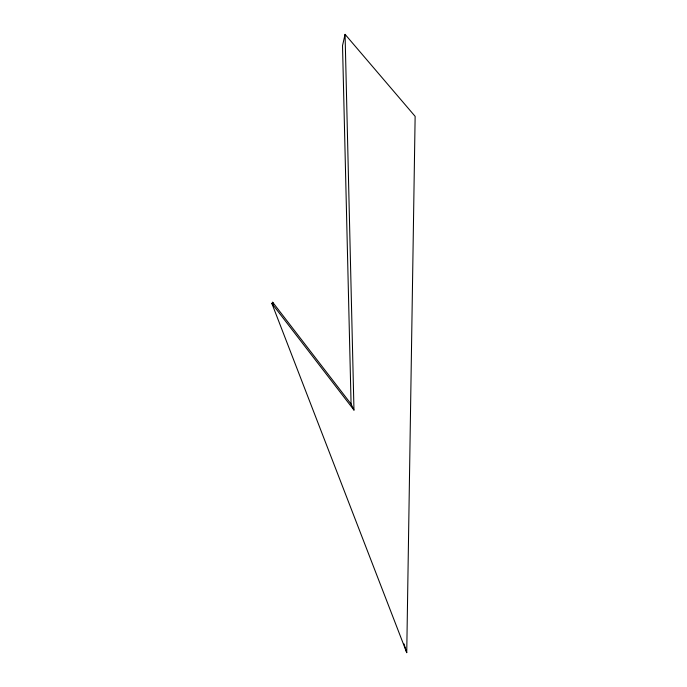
<?xml version="1.0" encoding="UTF-8"?>
<svg xmlns="http://www.w3.org/2000/svg" width="687" height="687" viewBox="0 0 687 687"><rect width="100%" height="100%" fill="white"/><g stroke="black" fill="none" stroke-linecap="round" stroke-linejoin="round"><path stroke-width="1.03" d="M351.083 404.068L272.687 302.254L271.863 303.448L406.738 652.65L415.137 116.361L345.072 34.35L342.521 45.608L351.083 404.068L353.968 410.053L345.072 34.35M271.863 303.448L353.968 410.053M272.687 302.254L273.46 304.247M404.025 643.917L406.738 652.65"/></g></svg>
